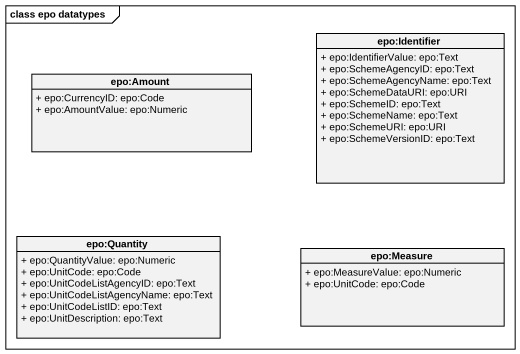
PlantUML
@startuml
mainframe class epo datatypes
hide circle
hide empty members
skinparam classAttributeIconSize 0
class "epo:Identifier" as epo_Identifier {
  + epo:IdentifierValue: epo:Text
  + epo:SchemeAgencyID: epo:Text
  + epo:SchemeAgencyName: epo:Text
  + epo:SchemeDataURI: epo:URI
  + epo:SchemeID: epo:Text
  + epo:SchemeName: epo:Text
  + epo:SchemeURI: epo:URI
  + epo:SchemeVersionID: epo:Text
}
class "epo:Amount" as epo_Amount {
  + epo:CurrencyID: epo:Code
  + epo:AmountValue: epo:Numeric
}
class "epo:Quantity" as epo_Quantity {
  + epo:QuantityValue: epo:Numeric
  + epo:UnitCode: epo:Code
  + epo:UnitCodeListAgencyID: epo:Text
  + epo:UnitCodeListAgencyName: epo:Text
  + epo:UnitCodeListID: epo:Text
  + epo:UnitDescription: epo:Text
}
class "epo:Measure" as epo_Measure {
  + epo:MeasureValue: epo:Numeric
  + epo:UnitCode: epo:Code
}
@enduml
